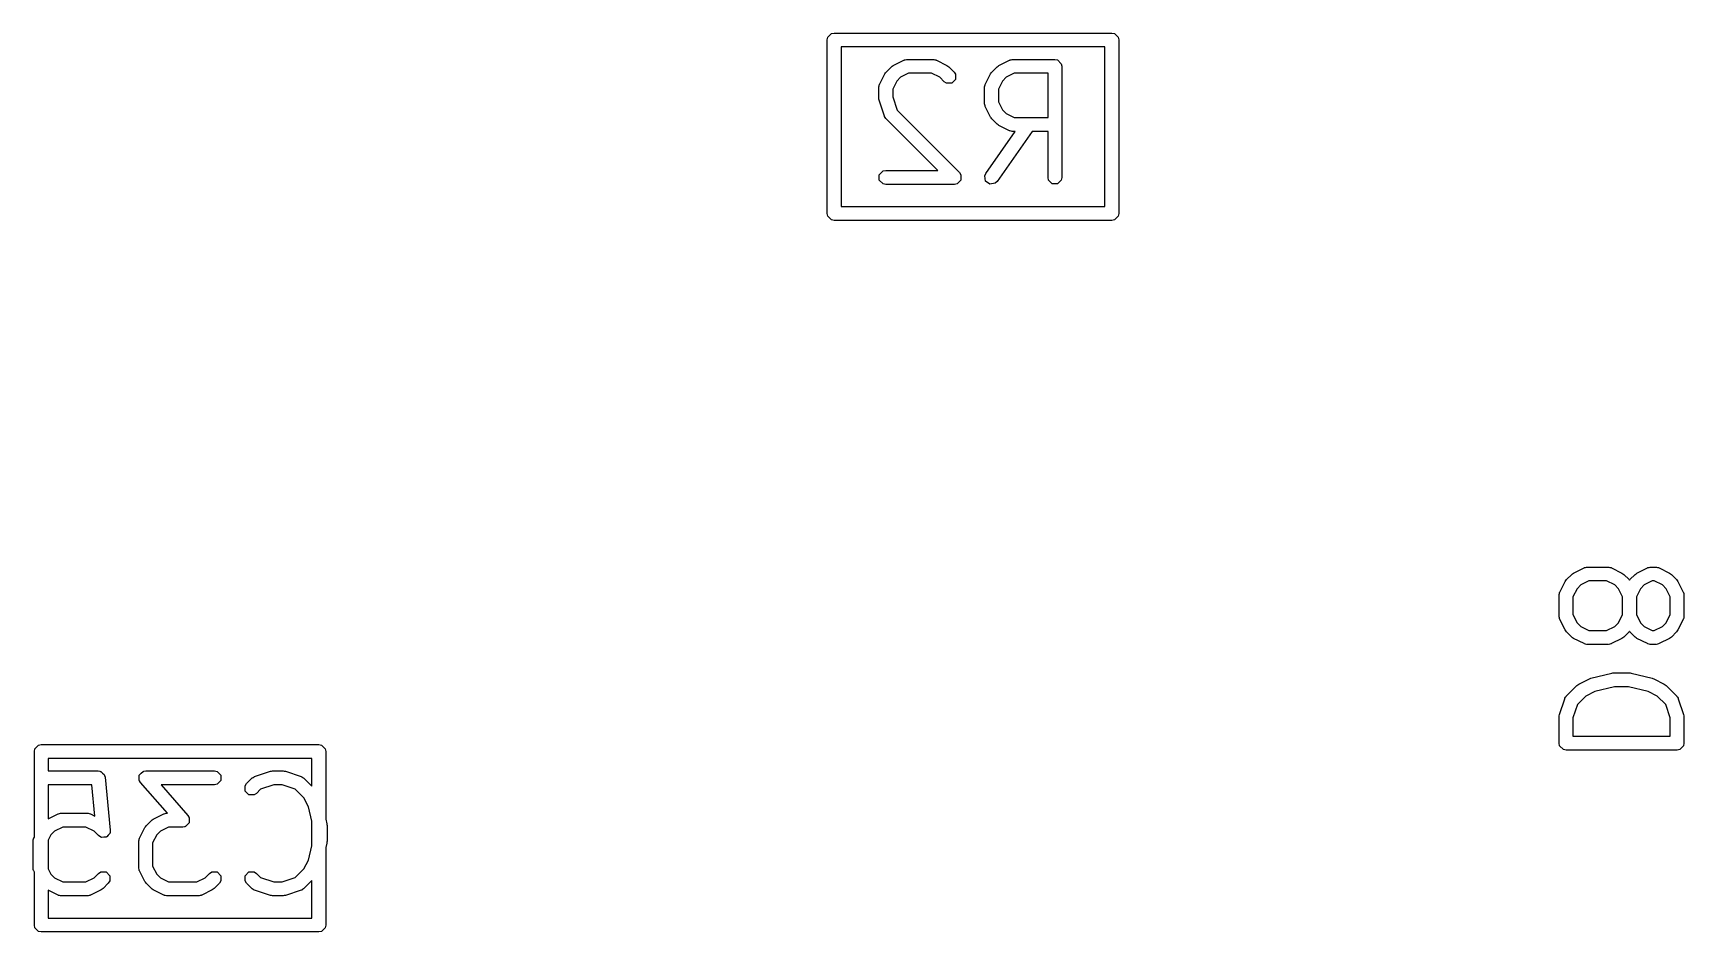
# Model space of a CAD drawing. Header units: inches. Extents: x 0.38 to 5.39, y 0.07 to 3.28.
# Drawn here: x 4.751 to 5.2193, y 2.2156 to 2.4705 of the extents above; entities that cross this region are included whole.
import ezdxf

# ---------------------------------------------------------------- set-up
doc = ezdxf.new("R2010")
doc.units = ezdxf.units.IN
doc.header["$MEASUREMENT"] = 0
doc.layers.add('BLACK', color=250, linetype='CONTINUOUS')

msp = doc.modelspace()

# ---------------------------------------------------------------- linework, layer by layer
at = {"layer": 'BLACK', "linetype": 'CONTINUOUS'}
for p, q in [((4.97632, 2.46854), (4.97647, 2.4693)), ((4.97632, 2.41933), (4.97632, 2.46854)), ((4.97647, 2.4693), (4.97753, 2.47036)), ((4.97753, 2.47036), (4.97829, 2.47051)), ((4.97829, 2.47051), (5.05703, 2.47051)), ((5.05703, 2.47051), (5.05778, 2.47036)), ((5.05778, 2.47036), (5.05885, 2.4693)), ((5.05885, 2.4693), (5.059, 2.46854)), ((5.059, 2.46854), (5.059, 2.41933)), ((4.98026, 2.46657), (4.98026, 2.4213)), ((5.05506, 2.46657), (4.98026, 2.46657)), ((5.05506, 2.4213), (5.05506, 2.46657)), ((4.99115, 2.45595), (4.99265, 2.45895)), ((4.99265, 2.45895), (4.99284, 2.4592)), ((4.99284, 2.4592), (4.99302, 2.45946)), ((4.99302, 2.45946), (4.99452, 2.46096)), ((4.99452, 2.46096), (4.99478, 2.46113)), ((4.99478, 2.46113), (4.99503, 2.46133)), ((4.99503, 2.46133), (4.99803, 2.46283)), ((4.99937, 2.4591), (4.99708, 2.45795)), ((4.99803, 2.46283), (4.99812, 2.46285)), ((4.99812, 2.46285), (4.99816, 2.46289)), ((4.99816, 2.46289), (4.99847, 2.46295)), ((4.99847, 2.46295), (4.99877, 2.46303)), ((4.99877, 2.46303), (4.99881, 2.46302)), ((4.99881, 2.46302), (4.99891, 2.46304)), ((4.99891, 2.46304), (5.00641, 2.46304)), ((5.00594, 2.4591), (4.99937, 2.4591)), ((5.00824, 2.45795), (5.00594, 2.4591)), ((5.00641, 2.46304), (5.00651, 2.46302)), ((5.00651, 2.46302), (5.00655, 2.46303)), ((5.00655, 2.46303), (5.00685, 2.46295)), ((5.00685, 2.46295), (5.00716, 2.46289)), ((5.00716, 2.46289), (5.00719, 2.46285)), ((5.00719, 2.46285), (5.00729, 2.46283)), ((5.00729, 2.46283), (5.01029, 2.46133)), ((5.01029, 2.46133), (5.01054, 2.46113)), ((5.01054, 2.46113), (5.0108, 2.46096)), ((5.0108, 2.46096), (5.0123, 2.45946)), ((5.0123, 2.45946), (5.01273, 2.45882)), ((5.01273, 2.45882), (5.01273, 2.45731)), ((5.02115, 2.45595), (5.02265, 2.45895)), ((5.02265, 2.45895), (5.02284, 2.4592)), ((5.02284, 2.4592), (5.02301, 2.45946)), ((5.02301, 2.45946), (5.02451, 2.46096)), ((5.02451, 2.46096), (5.02478, 2.46113)), ((5.02478, 2.46113), (5.02503, 2.46133)), ((5.02503, 2.46133), (5.02803, 2.46283)), ((5.02937, 2.4591), (5.02707, 2.45795)), ((5.02803, 2.46283), (5.02812, 2.46285)), ((5.02812, 2.46285), (5.02815, 2.46289)), ((5.02815, 2.46289), (5.02846, 2.46295)), ((5.02846, 2.46295), (5.02877, 2.46303)), ((5.02877, 2.46303), (5.02881, 2.46302)), ((5.02881, 2.46302), (5.02891, 2.46304)), ((5.02891, 2.46304), (5.0409, 2.46304)), ((5.03894, 2.4591), (5.02937, 2.4591)), ((5.03894, 2.44654), (5.03894, 2.4591)), ((5.0409, 2.46304), (5.04166, 2.46289)), ((5.04166, 2.46289), (5.04272, 2.46182)), ((5.04272, 2.46182), (5.04287, 2.46107)), ((5.04287, 2.46107), (5.04287, 2.42957)), ((4.99094, 2.45507), (4.99096, 2.45516)), ((4.99094, 2.45207), (4.99094, 2.45507)), ((4.99095, 2.45521), (4.99103, 2.45551)), ((4.99096, 2.45516), (4.99095, 2.45521)), ((4.99103, 2.45551), (4.99109, 2.45582)), ((4.99109, 2.45582), (4.99112, 2.45585)), ((4.99112, 2.45585), (4.99115, 2.45595)), ((4.99603, 2.4569), (4.99488, 2.4546)), ((4.99488, 2.4546), (4.99488, 2.45239)), ((4.99708, 2.45795), (4.99603, 2.4569)), ((5.00952, 2.45668), (5.00824, 2.45795)), ((5.01016, 2.45625), (5.00952, 2.45668)), ((5.01166, 2.45625), (5.01016, 2.45625)), ((5.01273, 2.45731), (5.01166, 2.45625)), ((5.02094, 2.45521), (5.02103, 2.45551)), ((5.02096, 2.45516), (5.02094, 2.45521)), ((5.02094, 2.45507), (5.02096, 2.45516)), ((5.02094, 2.45057), (5.02094, 2.45507)), ((5.02103, 2.45551), (5.02109, 2.45582)), ((5.02109, 2.45582), (5.02112, 2.45585)), ((5.02112, 2.45585), (5.02115, 2.45595)), ((5.02602, 2.4569), (5.02488, 2.4546)), ((5.02488, 2.4546), (5.02488, 2.45103)), ((5.02707, 2.45795), (5.02602, 2.4569)), ((4.991, 2.45176), (4.99094, 2.45207)), ((4.99104, 2.45145), (4.991, 2.45176)), ((4.99254, 2.44695), (4.99104, 2.45145)), ((4.99488, 2.45239), (4.99613, 2.44863)), ((5.02096, 2.45047), (5.02094, 2.45057)), ((5.02094, 2.45043), (5.02096, 2.45047)), ((5.02103, 2.45012), (5.02094, 2.45043)), ((5.02109, 2.44982), (5.02103, 2.45012)), ((5.02112, 2.44978), (5.02109, 2.44982)), ((5.02115, 2.44969), (5.02112, 2.44978)), ((5.02265, 2.44669), (5.02115, 2.44969)), ((5.02488, 2.45103), (5.02602, 2.44873)), ((4.99259, 2.44686), (4.99254, 2.44695)), ((4.99259, 2.44682), (4.99259, 2.44686)), ((4.99277, 2.44655), (4.99259, 2.44682)), ((4.99292, 2.44628), (4.99277, 2.44655)), ((4.99296, 2.44626), (4.99292, 2.44628)), ((4.99302, 2.44618), (4.99296, 2.44626)), ((5.00766, 2.43154), (4.99302, 2.44618)), ((4.99613, 2.44863), (5.0138, 2.43096)), ((5.02284, 2.44644), (5.02265, 2.44669)), ((5.02301, 2.44618), (5.02284, 2.44644)), ((5.02451, 2.44468), (5.02301, 2.44618)), ((5.02478, 2.4445), (5.02451, 2.44468)), ((5.02503, 2.44431), (5.02478, 2.4445)), ((5.02602, 2.44873), (5.02707, 2.44769)), ((5.02707, 2.44769), (5.02937, 2.44654)), ((5.02937, 2.44654), (5.03894, 2.44654)), ((5.02129, 2.4307), (5.02962, 2.4426)), ((5.03443, 2.4426), (5.02452, 2.42844)), ((5.02803, 2.44281), (5.02503, 2.44431)), ((5.02812, 2.44278), (5.02803, 2.44281)), ((5.02815, 2.44275), (5.02812, 2.44278)), ((5.02846, 2.44269), (5.02815, 2.44275)), ((5.02877, 2.44261), (5.02846, 2.44269)), ((5.02881, 2.44262), (5.02877, 2.44261)), ((5.02891, 2.4426), (5.02881, 2.44262)), ((5.02962, 2.4426), (5.02891, 2.4426)), ((5.03894, 2.4426), (5.03443, 2.4426)), ((5.03894, 2.42957), (5.03894, 2.4426)), ((4.99109, 2.43032), (4.99216, 2.43139)), ((4.99216, 2.43139), (4.99291, 2.43154)), ((4.99291, 2.43154), (5.00766, 2.43154)), ((5.0138, 2.43096), (5.01423, 2.43032)), ((5.02098, 2.43), (5.02129, 2.4307)), ((4.99109, 2.42882), (4.99109, 2.43032)), ((4.99216, 2.42775), (4.99109, 2.42882)), ((4.99291, 2.4276), (4.99216, 2.42775)), ((5.01241, 2.4276), (4.99291, 2.4276)), ((5.01316, 2.42775), (5.01241, 2.4276)), ((5.01423, 2.42882), (5.01316, 2.42775)), ((5.01423, 2.43032), (5.01423, 2.42882)), ((5.02125, 2.42851), (5.02098, 2.43)), ((5.02248, 2.42765), (5.02125, 2.42851)), ((5.02396, 2.42791), (5.02248, 2.42765)), ((5.02452, 2.42844), (5.02396, 2.42791)), ((5.03909, 2.42882), (5.03894, 2.42957)), ((5.04015, 2.42775), (5.03909, 2.42882)), ((5.04166, 2.42775), (5.04015, 2.42775)), ((5.04272, 2.42882), (5.04166, 2.42775)), ((5.04287, 2.42957), (5.04272, 2.42882)), ((4.98026, 2.4213), (5.05506, 2.4213)), ((4.97647, 2.41858), (4.97632, 2.41933)), ((4.97753, 2.41751), (4.97647, 2.41858)), ((4.97829, 2.41736), (4.97753, 2.41751)), ((5.05703, 2.41736), (4.97829, 2.41736)), ((5.05778, 2.41751), (5.05703, 2.41736)), ((5.05885, 2.41858), (5.05778, 2.41751)), ((5.059, 2.41933), (5.05885, 2.41858)), ((5.18799, 2.31737), (5.19099, 2.31887)), ((5.19099, 2.31887), (5.19108, 2.3189)), ((5.19108, 2.3189), (5.19112, 2.31893)), ((5.19112, 2.31893), (5.19143, 2.31899)), ((5.19143, 2.31899), (5.19173, 2.31907)), ((5.19173, 2.31907), (5.19177, 2.31906)), ((5.19177, 2.31906), (5.19187, 2.31908)), ((5.19187, 2.31908), (5.19787, 2.31908)), ((5.19787, 2.31908), (5.19797, 2.31906)), ((5.19797, 2.31906), (5.19801, 2.31907)), ((5.19801, 2.31907), (5.19831, 2.31899)), ((5.19831, 2.31899), (5.19862, 2.31893)), ((5.19862, 2.31893), (5.19865, 2.3189)), ((5.19865, 2.3189), (5.19875, 2.31887)), ((5.19875, 2.31887), (5.20175, 2.31737)), ((5.20599, 2.31737), (5.20899, 2.31887)), ((5.20899, 2.31887), (5.20908, 2.3189)), ((5.20908, 2.3189), (5.20911, 2.31893)), ((5.20911, 2.31893), (5.20942, 2.31899)), ((5.20942, 2.31899), (5.20973, 2.31907)), ((5.20973, 2.31907), (5.20977, 2.31906)), ((5.20977, 2.31906), (5.20987, 2.31908)), ((5.20987, 2.31908), (5.21137, 2.31908)), ((5.21137, 2.31908), (5.21146, 2.31906)), ((5.21146, 2.31906), (5.21151, 2.31907)), ((5.21151, 2.31907), (5.21181, 2.31899)), ((5.21181, 2.31899), (5.21212, 2.31893)), ((5.21212, 2.31893), (5.21215, 2.3189)), ((5.21215, 2.3189), (5.21225, 2.31887)), ((5.21225, 2.31887), (5.21525, 2.31737)), ((5.18411, 2.31199), (5.18561, 2.31499)), ((5.18561, 2.31499), (5.1858, 2.31524)), ((5.1858, 2.31524), (5.18598, 2.3155)), ((5.18598, 2.3155), (5.18748, 2.317)), ((5.18748, 2.317), (5.18774, 2.31718)), ((5.18774, 2.31718), (5.18799, 2.31737)), ((5.19004, 2.31399), (5.18899, 2.31294)), ((5.19233, 2.31514), (5.19004, 2.31399)), ((5.1974, 2.31514), (5.19233, 2.31514)), ((5.1997, 2.31399), (5.1974, 2.31514)), ((5.20075, 2.31294), (5.1997, 2.31399)), ((5.20175, 2.31737), (5.202, 2.31718)), ((5.202, 2.31718), (5.20226, 2.317)), ((5.20226, 2.317), (5.20376, 2.3155)), ((5.20376, 2.3155), (5.20387, 2.31534)), ((5.20387, 2.31534), (5.20398, 2.3155)), ((5.20398, 2.3155), (5.20548, 2.317)), ((5.20548, 2.317), (5.20574, 2.31718)), ((5.20574, 2.31718), (5.20599, 2.31737)), ((5.20803, 2.31399), (5.20699, 2.31294)), ((5.21033, 2.31514), (5.20803, 2.31399)), ((5.2109, 2.31514), (5.21033, 2.31514)), ((5.2132, 2.31399), (5.2109, 2.31514)), ((5.21425, 2.31294), (5.2132, 2.31399)), ((5.21525, 2.31737), (5.2155, 2.31718)), ((5.2155, 2.31718), (5.21576, 2.317)), ((5.21576, 2.317), (5.21726, 2.3155)), ((5.21726, 2.3155), (5.21743, 2.31524)), ((5.21743, 2.31524), (5.21763, 2.31499)), ((5.21763, 2.31499), (5.21913, 2.31199)), ((5.1839, 2.31111), (5.18392, 2.31121)), ((5.1839, 2.30511), (5.1839, 2.31111)), ((5.18391, 2.31125), (5.18399, 2.31155)), ((5.18392, 2.31121), (5.18391, 2.31125)), ((5.18399, 2.31155), (5.18405, 2.31186)), ((5.18405, 2.31186), (5.18408, 2.3119)), ((5.18408, 2.3119), (5.18411, 2.31199)), ((5.18899, 2.31294), (5.18784, 2.31065)), ((5.18784, 2.31065), (5.18784, 2.30558)), ((5.2019, 2.31065), (5.20075, 2.31294)), ((5.2019, 2.30558), (5.2019, 2.31065)), ((5.20699, 2.31294), (5.20584, 2.31065)), ((5.20584, 2.31065), (5.20584, 2.30558)), ((5.2154, 2.31065), (5.21425, 2.31294)), ((5.2154, 2.30558), (5.2154, 2.31065)), ((5.21913, 2.31199), (5.21915, 2.3119)), ((5.21915, 2.3119), (5.21918, 2.31186)), ((5.21918, 2.31186), (5.21925, 2.31155)), ((5.21925, 2.31155), (5.21933, 2.31125)), ((5.21933, 2.31125), (5.21932, 2.31121)), ((5.21932, 2.31121), (5.21933, 2.31111)), ((5.21933, 2.31111), (5.21933, 2.30511)), ((5.18392, 2.30501), (5.1839, 2.30511)), ((5.18391, 2.30497), (5.18392, 2.30501)), ((5.18399, 2.30467), (5.18391, 2.30497)), ((5.18405, 2.30436), (5.18399, 2.30467)), ((5.18408, 2.30433), (5.18405, 2.30436)), ((5.18411, 2.30423), (5.18408, 2.30433)), ((5.18561, 2.30123), (5.18411, 2.30423)), ((5.18784, 2.30558), (5.18899, 2.30328)), ((5.20075, 2.30328), (5.2019, 2.30558)), ((5.20584, 2.30558), (5.20699, 2.30328)), ((5.21425, 2.30328), (5.2154, 2.30558)), ((5.21913, 2.30423), (5.21763, 2.30123)), ((5.21915, 2.30433), (5.21913, 2.30423)), ((5.21918, 2.30436), (5.21915, 2.30433)), ((5.21925, 2.30467), (5.21918, 2.30436)), ((5.21933, 2.30497), (5.21925, 2.30467)), ((5.21933, 2.30511), (5.21932, 2.30501)), ((5.21932, 2.30501), (5.21933, 2.30497)), ((5.1858, 2.30098), (5.18561, 2.30123)), ((5.18598, 2.30072), (5.1858, 2.30098)), ((5.18748, 2.29922), (5.18598, 2.30072)), ((5.18899, 2.30328), (5.19004, 2.30223)), ((5.19004, 2.30223), (5.19233, 2.30108)), ((5.19233, 2.30108), (5.1974, 2.30108)), ((5.1974, 2.30108), (5.1997, 2.30223)), ((5.1997, 2.30223), (5.20075, 2.30328)), ((5.20376, 2.30072), (5.20226, 2.29922)), ((5.20387, 2.30088), (5.20376, 2.30072)), ((5.20398, 2.30072), (5.20387, 2.30088)), ((5.20548, 2.29922), (5.20398, 2.30072)), ((5.20699, 2.30328), (5.20803, 2.30223)), ((5.20803, 2.30223), (5.21033, 2.30108)), ((5.21033, 2.30108), (5.2109, 2.30108)), ((5.2109, 2.30108), (5.2132, 2.30223)), ((5.2132, 2.30223), (5.21425, 2.30328)), ((5.21726, 2.30072), (5.21576, 2.29922)), ((5.21743, 2.30098), (5.21726, 2.30072)), ((5.21763, 2.30123), (5.21743, 2.30098)), ((5.18774, 2.29904), (5.18748, 2.29922)), ((5.18799, 2.29885), (5.18774, 2.29904)), ((5.19099, 2.29735), (5.18799, 2.29885)), ((5.19108, 2.29732), (5.19099, 2.29735)), ((5.19112, 2.29729), (5.19108, 2.29732)), ((5.19143, 2.29723), (5.19112, 2.29729)), ((5.19173, 2.29715), (5.19143, 2.29723)), ((5.19177, 2.29716), (5.19173, 2.29715)), ((5.19187, 2.29714), (5.19177, 2.29716)), ((5.19787, 2.29714), (5.19187, 2.29714)), ((5.19797, 2.29716), (5.19787, 2.29714)), ((5.19801, 2.29715), (5.19797, 2.29716)), ((5.19831, 2.29723), (5.19801, 2.29715)), ((5.19862, 2.29729), (5.19831, 2.29723)), ((5.19865, 2.29732), (5.19862, 2.29729)), ((5.19875, 2.29735), (5.19865, 2.29732)), ((5.20175, 2.29885), (5.19875, 2.29735)), ((5.202, 2.29904), (5.20175, 2.29885)), ((5.20226, 2.29922), (5.202, 2.29904)), ((5.20574, 2.29904), (5.20548, 2.29922)), ((5.20599, 2.29885), (5.20574, 2.29904)), ((5.20899, 2.29735), (5.20599, 2.29885)), ((5.20908, 2.29732), (5.20899, 2.29735)), ((5.20911, 2.29729), (5.20908, 2.29732)), ((5.20942, 2.29723), (5.20911, 2.29729)), ((5.20973, 2.29715), (5.20942, 2.29723)), ((5.20977, 2.29716), (5.20973, 2.29715)), ((5.20987, 2.29714), (5.20977, 2.29716)), ((5.21137, 2.29714), (5.20987, 2.29714)), ((5.21146, 2.29716), (5.21137, 2.29714)), ((5.21151, 2.29715), (5.21146, 2.29716)), ((5.21181, 2.29723), (5.21151, 2.29715)), ((5.21212, 2.29729), (5.21181, 2.29723)), ((5.21215, 2.29732), (5.21212, 2.29729)), ((5.21225, 2.29735), (5.21215, 2.29732)), ((5.21525, 2.29885), (5.21225, 2.29735)), ((5.2155, 2.29904), (5.21525, 2.29885)), ((5.21576, 2.29922), (5.2155, 2.29904)), ((5.18598, 2.28251), (5.18898, 2.28551)), ((5.18898, 2.28551), (5.18924, 2.28568)), ((5.18924, 2.28568), (5.18949, 2.28587)), ((5.18949, 2.28587), (5.19249, 2.28737)), ((5.19249, 2.28737), (5.1927, 2.28743)), ((5.1927, 2.28743), (5.19289, 2.28752)), ((5.19289, 2.28752), (5.19889, 2.28902)), ((5.19889, 2.28902), (5.19913, 2.28903)), ((5.19913, 2.28903), (5.19937, 2.28908)), ((5.19937, 2.28908), (5.20387, 2.28908)), ((5.20387, 2.28908), (5.2041, 2.28903)), ((5.2041, 2.28903), (5.20435, 2.28902)), ((5.20435, 2.28902), (5.21034, 2.28752)), ((5.21034, 2.28752), (5.21054, 2.28743)), ((5.21054, 2.28743), (5.21075, 2.28737)), ((5.21075, 2.28737), (5.21375, 2.28587)), ((5.21375, 2.28587), (5.214, 2.28568)), ((5.214, 2.28568), (5.21426, 2.28551)), ((5.21426, 2.28551), (5.21726, 2.28251)), ((5.184, 2.27724), (5.1855, 2.28174)), ((5.1855, 2.28174), (5.18555, 2.28182)), ((5.18555, 2.28187), (5.18573, 2.28213)), ((5.18555, 2.28182), (5.18555, 2.28187)), ((5.18573, 2.28213), (5.18588, 2.2824)), ((5.18588, 2.2824), (5.18592, 2.28242)), ((5.18592, 2.28242), (5.18598, 2.28251)), ((5.19154, 2.2825), (5.18909, 2.28005)), ((5.19406, 2.28376), (5.19154, 2.2825)), ((5.19961, 2.28514), (5.19406, 2.28376)), ((5.20363, 2.28514), (5.19961, 2.28514)), ((5.20918, 2.28376), (5.20363, 2.28514)), ((5.2117, 2.2825), (5.20918, 2.28376)), ((5.21415, 2.28005), (5.2117, 2.2825)), ((5.21726, 2.28251), (5.21731, 2.28242)), ((5.21731, 2.28242), (5.21735, 2.2824)), ((5.21735, 2.2824), (5.21751, 2.28213)), ((5.21751, 2.28213), (5.21769, 2.28187)), ((5.21769, 2.28187), (5.21769, 2.28182)), ((5.21769, 2.28182), (5.21773, 2.28174)), ((5.21773, 2.28174), (5.21923, 2.27724)), ((5.1839, 2.27661), (5.18396, 2.27692)), ((5.1839, 2.26912), (5.1839, 2.27661)), ((5.18396, 2.27692), (5.184, 2.27724)), ((5.18909, 2.28005), (5.18784, 2.27629)), ((5.18784, 2.27629), (5.18784, 2.27108)), ((5.2154, 2.27629), (5.21415, 2.28005)), ((5.2154, 2.27108), (5.2154, 2.27629)), ((5.21923, 2.27724), (5.21927, 2.27692)), ((5.21927, 2.27692), (5.21933, 2.27661)), ((5.21933, 2.27661), (5.21933, 2.26912)), ((4.75142, 2.26677), (4.75157, 2.26752)), ((4.75142, 2.24251), (4.75142, 2.26677)), ((4.75157, 2.26752), (4.75263, 2.26859)), ((4.75263, 2.26859), (4.75339, 2.26874)), ((4.75339, 2.26874), (4.83213, 2.26874)), ((4.83213, 2.26874), (4.83288, 2.26859)), ((4.83288, 2.26859), (4.83394, 2.26752)), ((4.83394, 2.26752), (4.83409, 2.26677)), ((4.83409, 2.26677), (4.83409, 2.24754)), ((5.18405, 2.26836), (5.1839, 2.26912)), ((5.18512, 2.2673), (5.18405, 2.26836)), ((5.18587, 2.26715), (5.18512, 2.2673)), ((5.21737, 2.26715), (5.18587, 2.26715)), ((5.18784, 2.27108), (5.2154, 2.27108)), ((5.21812, 2.2673), (5.21737, 2.26715)), ((5.21918, 2.26836), (5.21812, 2.2673)), ((5.21933, 2.26912), (5.21918, 2.26836)), ((4.75535, 2.2648), (4.75535, 2.26126)), ((4.83016, 2.2648), (4.75535, 2.2648)), ((4.83016, 2.25692), (4.83016, 2.2648)), ((4.75535, 2.26126), (4.76951, 2.26126)), ((4.76773, 2.25733), (4.75535, 2.25733)), ((4.75535, 2.25733), (4.75535, 2.24767)), ((4.76862, 2.24844), (4.76773, 2.25733)), ((4.76951, 2.26126), (4.76998, 2.26117)), ((4.76998, 2.26117), (4.77008, 2.26118)), ((4.77008, 2.26118), (4.77012, 2.26114)), ((4.77012, 2.26114), (4.77026, 2.26111)), ((4.77026, 2.26111), (4.77073, 2.26065)), ((4.77073, 2.26065), (4.77124, 2.26023)), ((4.77124, 2.26023), (4.77128, 2.26009)), ((4.77128, 2.26009), (4.77133, 2.26005)), ((4.77133, 2.26005), (4.77133, 2.25995)), ((4.77133, 2.25995), (4.77147, 2.25949)), ((4.77147, 2.25949), (4.77297, 2.24449)), ((4.78114, 2.25866), (4.78119, 2.25936)), ((4.78119, 2.25858), (4.78114, 2.25866)), ((4.78119, 2.26005), (4.78124, 2.2601)), ((4.78119, 2.25936), (4.78119, 2.26005)), ((4.78119, 2.25854), (4.78119, 2.25858)), ((4.78125, 2.25848), (4.78119, 2.25854)), ((4.78124, 2.26017), (4.78176, 2.26062)), ((4.78124, 2.2601), (4.78124, 2.26017)), ((4.78153, 2.258), (4.78125, 2.25848)), ((4.78917, 2.24927), (4.78153, 2.258)), ((4.78176, 2.26062), (4.78225, 2.26111)), ((4.78225, 2.26111), (4.78234, 2.26113)), ((4.78234, 2.26113), (4.78238, 2.26116)), ((4.78238, 2.26116), (4.78246, 2.26115)), ((4.78246, 2.26115), (4.78301, 2.26126)), ((4.78301, 2.26126), (4.8025, 2.26126)), ((4.8025, 2.25733), (4.78735, 2.25733)), ((4.78735, 2.25733), (4.79499, 2.24859)), ((4.8025, 2.26126), (4.80326, 2.26111)), ((4.80326, 2.25748), (4.8025, 2.25733)), ((4.80326, 2.26111), (4.80432, 2.26005)), ((4.80432, 2.25854), (4.80326, 2.25748)), ((4.80432, 2.26005), (4.80432, 2.25854)), ((4.81118, 2.25705), (4.81161, 2.25769)), ((4.81161, 2.25769), (4.81311, 2.25919)), ((4.81311, 2.25919), (4.81319, 2.25924)), ((4.81319, 2.25924), (4.81321, 2.25928)), ((4.81321, 2.25928), (4.81349, 2.25944)), ((4.81349, 2.25944), (4.81375, 2.25961)), ((4.81375, 2.25961), (4.8138, 2.25961)), ((4.8138, 2.25961), (4.81388, 2.25966)), ((4.81388, 2.25966), (4.81838, 2.26116)), ((4.81932, 2.25733), (4.81557, 2.25608)), ((4.81838, 2.26116), (4.81869, 2.2612)), ((4.81869, 2.2612), (4.819, 2.26126)), ((4.819, 2.26126), (4.822, 2.26126)), ((4.82168, 2.25733), (4.81932, 2.25733)), ((4.82544, 2.25608), (4.82168, 2.25733)), ((4.822, 2.26126), (4.82231, 2.2612)), ((4.82231, 2.2612), (4.82262, 2.26116)), ((4.82262, 2.26116), (4.82712, 2.25966)), ((4.82712, 2.25966), (4.82721, 2.25961)), ((4.82721, 2.25961), (4.82726, 2.25961)), ((4.82726, 2.25961), (4.82752, 2.25944)), ((4.82752, 2.25944), (4.82779, 2.25928)), ((4.82779, 2.25928), (4.82781, 2.25924)), ((4.82781, 2.25924), (4.82789, 2.25919)), ((4.82789, 2.25919), (4.83016, 2.25692)), ((4.81118, 2.25554), (4.81118, 2.25705)), ((4.81225, 2.25448), (4.81118, 2.25554)), ((4.81376, 2.25448), (4.81225, 2.25448)), ((4.8144, 2.2549), (4.81376, 2.25448)), ((4.81557, 2.25608), (4.8144, 2.2549)), ((4.82788, 2.25363), (4.82544, 2.25608)), ((4.82914, 2.25111), (4.82788, 2.25363)), ((4.75535, 2.24767), (4.75813, 2.24906)), ((4.75813, 2.24906), (4.75822, 2.24908)), ((4.75822, 2.24908), (4.75826, 2.24912)), ((4.75826, 2.24912), (4.75857, 2.24918)), ((4.75857, 2.24918), (4.75887, 2.24926)), ((4.75887, 2.24926), (4.75891, 2.24925)), ((4.75891, 2.24925), (4.75901, 2.24927)), ((4.75901, 2.24927), (4.76651, 2.24927)), ((4.76651, 2.24927), (4.76661, 2.24925)), ((4.76661, 2.24925), (4.76665, 2.24926)), ((4.76665, 2.24926), (4.76695, 2.24918)), ((4.76695, 2.24918), (4.76726, 2.24912)), ((4.76726, 2.24912), (4.76729, 2.24908)), ((4.76729, 2.24908), (4.76739, 2.24906)), ((4.76739, 2.24906), (4.76862, 2.24844)), ((4.78513, 2.24756), (4.78813, 2.24906)), ((4.78813, 2.24906), (4.78822, 2.24908)), ((4.78822, 2.24908), (4.78825, 2.24912)), ((4.78825, 2.24912), (4.78856, 2.24918)), ((4.78856, 2.24918), (4.78887, 2.24926)), ((4.78887, 2.24926), (4.78891, 2.24925)), ((4.78891, 2.24925), (4.78901, 2.24927)), ((4.78901, 2.24927), (4.78917, 2.24927)), ((4.79499, 2.24859), (4.79527, 2.24811)), ((4.79527, 2.24811), (4.79532, 2.24805)), ((4.79532, 2.24805), (4.79532, 2.24801)), ((4.79532, 2.24801), (4.79537, 2.24793)), ((4.79537, 2.24793), (4.79532, 2.24724)), ((4.83016, 2.24705), (4.82914, 2.25111)), ((4.75613, 2.24313), (4.75535, 2.24158)), ((4.75718, 2.24418), (4.75613, 2.24313)), ((4.75947, 2.24533), (4.75718, 2.24418)), ((4.76604, 2.24533), (4.75947, 2.24533)), ((4.76834, 2.24418), (4.76604, 2.24533)), ((4.76962, 2.24291), (4.76834, 2.24418)), ((4.77283, 2.24354), (4.77236, 2.24308)), ((4.77289, 2.24373), (4.77283, 2.24365)), ((4.77283, 2.24365), (4.77283, 2.24354)), ((4.77297, 2.24449), (4.77289, 2.24373)), ((4.78125, 2.24218), (4.78275, 2.24518)), ((4.78275, 2.24518), (4.78294, 2.24543)), ((4.78294, 2.24543), (4.78311, 2.24569)), ((4.78311, 2.24569), (4.78461, 2.24719)), ((4.78461, 2.24719), (4.78488, 2.24736)), ((4.78488, 2.24736), (4.78513, 2.24756)), ((4.78612, 2.24313), (4.78498, 2.24083)), ((4.78717, 2.24418), (4.78612, 2.24313)), ((4.78947, 2.24533), (4.78717, 2.24418)), ((4.79351, 2.24533), (4.78947, 2.24533)), ((4.79405, 2.24544), (4.79351, 2.24533)), ((4.79414, 2.24543), (4.79405, 2.24544)), ((4.79417, 2.24546), (4.79414, 2.24543)), ((4.79426, 2.24548), (4.79417, 2.24546)), ((4.79475, 2.24597), (4.79426, 2.24548)), ((4.79527, 2.24642), (4.79475, 2.24597)), ((4.79532, 2.24654), (4.79527, 2.24649)), ((4.79527, 2.24649), (4.79527, 2.24642)), ((4.79532, 2.24724), (4.79532, 2.24654)), ((4.83016, 2.24004), (4.83016, 2.24705)), ((4.83409, 2.24754), (4.83441, 2.24627)), ((4.83441, 2.24627), (4.83442, 2.24603)), ((4.83442, 2.24603), (4.83447, 2.2458)), ((4.83447, 2.2458), (4.83447, 2.2413)), ((4.75104, 2.2413), (4.75106, 2.24139)), ((4.75104, 2.2338), (4.75104, 2.2413)), ((4.75105, 2.24144), (4.75113, 2.24174)), ((4.75106, 2.24139), (4.75105, 2.24144)), ((4.75113, 2.24174), (4.75119, 2.24205)), ((4.75119, 2.24205), (4.75122, 2.24208)), ((4.75122, 2.24208), (4.75125, 2.24218)), ((4.75125, 2.24218), (4.75142, 2.24251)), ((4.75535, 2.24158), (4.75535, 2.23351)), ((4.77026, 2.24248), (4.76962, 2.24291)), ((4.77036, 2.24248), (4.77026, 2.24248)), ((4.77044, 2.24241), (4.77036, 2.24248)), ((4.7711, 2.24248), (4.77044, 2.24241)), ((4.77176, 2.24248), (4.7711, 2.24248)), ((4.77184, 2.24255), (4.77176, 2.24248)), ((4.77194, 2.24256), (4.77184, 2.24255)), ((4.77236, 2.24308), (4.77194, 2.24256)), ((4.78104, 2.24144), (4.78113, 2.24174)), ((4.78106, 2.24139), (4.78104, 2.24144)), ((4.78104, 2.2413), (4.78106, 2.24139)), ((4.78104, 2.2338), (4.78104, 2.2413)), ((4.78113, 2.24174), (4.78119, 2.24205)), ((4.78119, 2.24205), (4.78122, 2.24208)), ((4.78122, 2.24208), (4.78125, 2.24218)), ((4.78498, 2.24083), (4.78498, 2.23426)), ((4.82914, 2.23599), (4.83016, 2.24004)), ((4.83441, 2.24082), (4.83409, 2.23956)), ((4.83409, 2.23956), (4.83409, 2.21756)), ((4.83442, 2.24106), (4.83441, 2.24082)), ((4.83447, 2.2413), (4.83442, 2.24106)), ((4.75106, 2.2337), (4.75104, 2.2338)), ((4.78106, 2.2337), (4.78104, 2.2338)), ((4.78498, 2.23426), (4.78612, 2.23197)), ((4.82788, 2.23346), (4.82914, 2.23599)), ((4.75105, 2.23366), (4.75106, 2.2337)), ((4.75113, 2.23335), (4.75105, 2.23366)), ((4.75119, 2.23305), (4.75113, 2.23335)), ((4.75122, 2.23301), (4.75119, 2.23305)), ((4.75125, 2.23292), (4.75122, 2.23301)), ((4.75142, 2.23258), (4.75125, 2.23292)), ((4.75142, 2.21756), (4.75142, 2.23258)), ((4.75535, 2.23351), (4.75613, 2.23197)), ((4.75613, 2.23197), (4.75718, 2.23092)), ((4.75718, 2.23092), (4.75947, 2.22977)), ((4.75947, 2.22977), (4.76604, 2.22977)), ((4.76604, 2.22977), (4.76834, 2.23092)), ((4.76834, 2.23092), (4.76962, 2.23219)), ((4.76962, 2.23219), (4.77026, 2.23262)), ((4.77026, 2.23262), (4.77176, 2.23262)), ((4.7724, 2.22941), (4.7709, 2.22791)), ((4.77176, 2.23262), (4.77283, 2.23155)), ((4.77283, 2.23005), (4.7724, 2.22941)), ((4.77283, 2.23155), (4.77283, 2.23005)), ((4.78104, 2.23366), (4.78106, 2.2337)), ((4.78113, 2.23335), (4.78104, 2.23366)), ((4.78119, 2.23305), (4.78113, 2.23335)), ((4.78122, 2.23301), (4.78119, 2.23305)), ((4.78125, 2.23292), (4.78122, 2.23301)), ((4.78275, 2.22992), (4.78125, 2.23292)), ((4.78294, 2.22967), (4.78275, 2.22992)), ((4.78311, 2.22941), (4.78294, 2.22967)), ((4.78461, 2.22791), (4.78311, 2.22941)), ((4.78612, 2.23197), (4.78717, 2.23092)), ((4.78717, 2.23092), (4.78947, 2.22977)), ((4.78947, 2.22977), (4.79754, 2.22977)), ((4.79754, 2.22977), (4.79984, 2.23092)), ((4.79984, 2.23092), (4.80111, 2.23219)), ((4.80111, 2.23219), (4.80175, 2.23262)), ((4.80175, 2.23262), (4.80326, 2.23262)), ((4.8039, 2.22941), (4.8024, 2.22791)), ((4.80326, 2.23262), (4.80432, 2.23155)), ((4.80432, 2.23005), (4.8039, 2.22941)), ((4.80432, 2.23155), (4.80432, 2.23005)), ((4.81118, 2.23155), (4.81225, 2.23262)), ((4.81118, 2.23005), (4.81118, 2.23155)), ((4.81161, 2.22941), (4.81118, 2.23005)), ((4.81311, 2.22791), (4.81161, 2.22941)), ((4.81225, 2.23262), (4.81376, 2.23262)), ((4.81376, 2.23262), (4.8144, 2.23219)), ((4.8144, 2.23219), (4.81557, 2.23102)), ((4.81557, 2.23102), (4.81932, 2.22977)), ((4.81932, 2.22977), (4.82168, 2.22977)), ((4.82168, 2.22977), (4.82544, 2.23102)), ((4.82544, 2.23102), (4.82788, 2.23346)), ((4.83016, 2.23017), (4.82789, 2.22791)), ((4.83016, 2.21953), (4.83016, 2.23017)), ((4.75813, 2.22604), (4.75535, 2.22743)), ((4.75535, 2.22743), (4.75535, 2.21953)), ((4.75822, 2.22601), (4.75813, 2.22604)), ((4.75826, 2.22598), (4.75822, 2.22601)), ((4.75857, 2.22592), (4.75826, 2.22598)), ((4.75887, 2.22584), (4.75857, 2.22592)), ((4.75891, 2.22585), (4.75887, 2.22584)), ((4.75901, 2.22583), (4.75891, 2.22585)), ((4.76651, 2.22583), (4.75901, 2.22583)), ((4.76661, 2.22585), (4.76651, 2.22583)), ((4.76665, 2.22584), (4.76661, 2.22585)), ((4.76695, 2.22592), (4.76665, 2.22584)), ((4.76726, 2.22598), (4.76695, 2.22592)), ((4.76729, 2.22601), (4.76726, 2.22598)), ((4.76739, 2.22604), (4.76729, 2.22601)), ((4.77039, 2.22754), (4.76739, 2.22604)), ((4.77064, 2.22773), (4.77039, 2.22754)), ((4.7709, 2.22791), (4.77064, 2.22773)), ((4.78488, 2.22773), (4.78461, 2.22791)), ((4.78513, 2.22754), (4.78488, 2.22773)), ((4.78813, 2.22604), (4.78513, 2.22754)), ((4.78822, 2.22601), (4.78813, 2.22604)), ((4.78825, 2.22598), (4.78822, 2.22601)), ((4.78856, 2.22592), (4.78825, 2.22598)), ((4.78887, 2.22584), (4.78856, 2.22592)), ((4.78891, 2.22585), (4.78887, 2.22584)), ((4.78901, 2.22583), (4.78891, 2.22585)), ((4.79801, 2.22583), (4.78901, 2.22583)), ((4.7981, 2.22585), (4.79801, 2.22583)), ((4.79814, 2.22584), (4.7981, 2.22585)), ((4.79845, 2.22592), (4.79814, 2.22584)), ((4.79876, 2.22598), (4.79845, 2.22592)), ((4.79879, 2.22601), (4.79876, 2.22598)), ((4.79889, 2.22604), (4.79879, 2.22601)), ((4.80189, 2.22754), (4.79889, 2.22604)), ((4.80213, 2.22773), (4.80189, 2.22754)), ((4.8024, 2.22791), (4.80213, 2.22773)), ((4.81319, 2.22785), (4.81311, 2.22791)), ((4.81321, 2.22781), (4.81319, 2.22785)), ((4.81349, 2.22766), (4.81321, 2.22781)), ((4.81375, 2.22748), (4.81349, 2.22766)), ((4.8138, 2.22748), (4.81375, 2.22748)), ((4.81388, 2.22743), (4.8138, 2.22748)), ((4.81838, 2.22593), (4.81388, 2.22743)), ((4.81869, 2.22589), (4.81838, 2.22593)), ((4.819, 2.22583), (4.81869, 2.22589)), ((4.822, 2.22583), (4.819, 2.22583)), ((4.82231, 2.22589), (4.822, 2.22583)), ((4.82262, 2.22593), (4.82231, 2.22589)), ((4.82712, 2.22743), (4.82262, 2.22593)), ((4.82721, 2.22748), (4.82712, 2.22743)), ((4.82726, 2.22748), (4.82721, 2.22748)), ((4.82752, 2.22766), (4.82726, 2.22748)), ((4.82779, 2.22781), (4.82752, 2.22766)), ((4.82781, 2.22785), (4.82779, 2.22781)), ((4.82789, 2.22791), (4.82781, 2.22785)), ((4.75157, 2.21681), (4.75142, 2.21756)), ((4.75263, 2.21574), (4.75157, 2.21681)), ((4.75339, 2.21559), (4.75263, 2.21574)), ((4.83213, 2.21559), (4.75339, 2.21559)), ((4.75535, 2.21953), (4.83016, 2.21953)), ((4.83288, 2.21574), (4.83213, 2.21559)), ((4.83394, 2.21681), (4.83288, 2.21574)), ((4.83409, 2.21756), (4.83394, 2.21681))]:
    msp.add_line(p, q, dxfattribs=at)

doc.saveas('drawing.dxf')
